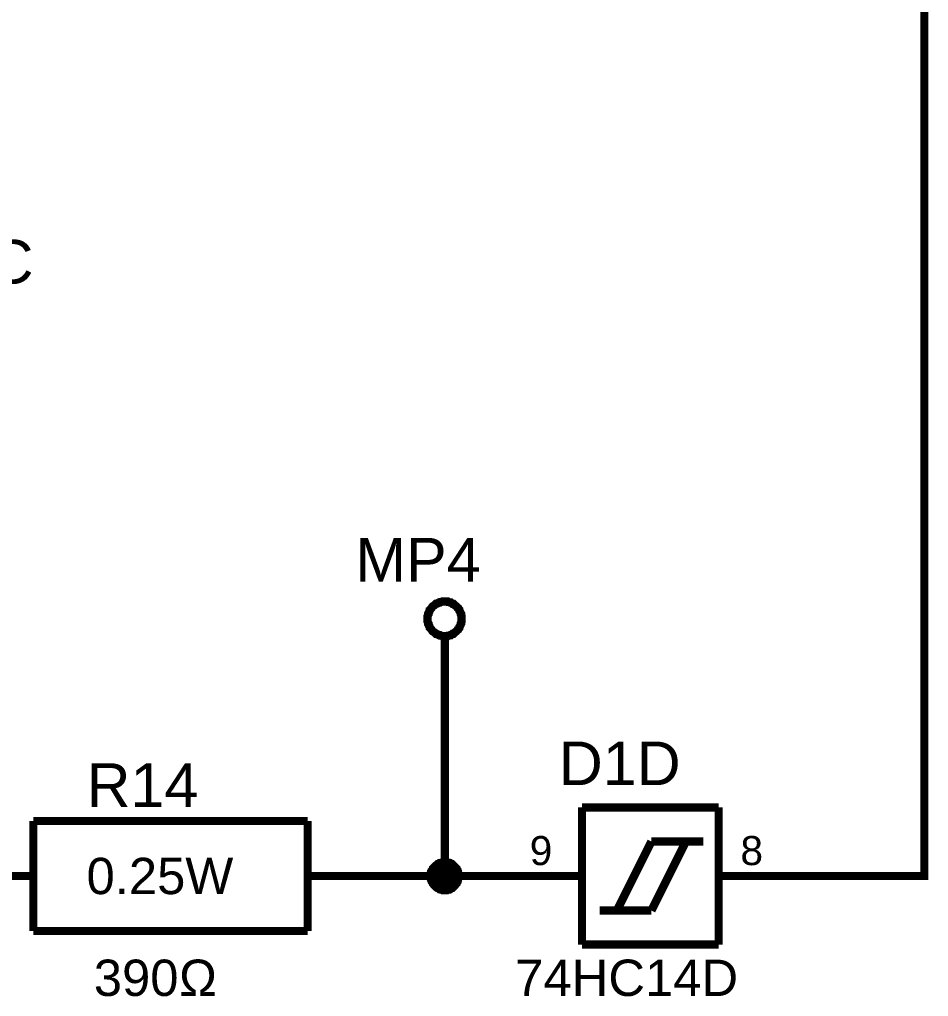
# Model space of a CAD drawing. Header units: millimetres. Extents: x -2024 to 917, y -725 to 13.
# Drawn here: x -1869.44 to -1836.31, y -673.56 to -637.95 of the extents above; entities that cross this region are included whole.
import ezdxf

# ---------------------------------------------------------------- set-up
doc = ezdxf.new("R2010")
doc.units = ezdxf.units.MM
doc.styles.get("Standard").update_dxf_attribs({"font": 'arial.ttf'})

msp = doc.modelspace()

# ---------------------------------------------------------------- linework, layer by layer
at = {"color": 7}
for points, const_width in [([(-1841.456, -669.167), (-1836.457, -669.167), (-1836.457, -569.168)], 0.3), ([(-1854.564, -659.795), (-1854.564, -659.762), (-1854.564, -659.728), (-1854.564, -659.695), (-1854.548, -659.662), (-1854.548, -659.629), (-1854.531, -659.613), (-1854.531, -659.579), (-1854.515, -659.546), (-1854.498, -659.53), (-1854.482, -659.497), (-1854.482, -659.463), (-1854.465, -659.447), (-1854.432, -659.414), (-1854.415, -659.397), (-1854.399, -659.364), (-1854.382, -659.348), (-1854.366, -659.331), (-1854.333, -659.314), (-1854.316, -659.298), (-1854.283, -659.265), (-1854.266, -659.248), (-1854.233, -659.248), (-1854.2, -659.232), (-1854.184, -659.215), (-1854.151, -659.199), (-1854.117, -659.199), (-1854.101, -659.182), (-1854.068, -659.182), (-1854.035, -659.165), (-1854.002, -659.165), (-1853.968, -659.165), (-1853.935, -659.165)], 0.3), ([(-1853.935, -659.165), (-1853.968, -659.165), (-1854.002, -659.165), (-1854.035, -659.165), (-1854.068, -659.182), (-1854.101, -659.182), (-1854.117, -659.199), (-1854.151, -659.199), (-1854.184, -659.215), (-1854.2, -659.232), (-1854.233, -659.248), (-1854.266, -659.248), (-1854.283, -659.265), (-1854.316, -659.298), (-1854.333, -659.314), (-1854.366, -659.331), (-1854.382, -659.348), (-1854.399, -659.364), (-1854.415, -659.397), (-1854.432, -659.414), (-1854.465, -659.447), (-1854.482, -659.463), (-1854.482, -659.497), (-1854.498, -659.53), (-1854.515, -659.546), (-1854.531, -659.579), (-1854.531, -659.613), (-1854.548, -659.629), (-1854.548, -659.662), (-1854.564, -659.695), (-1854.564, -659.728), (-1854.564, -659.762), (-1854.564, -659.795)], 0.3), ([(-1853.935, -659.165), (-1853.902, -659.165), (-1853.869, -659.165), (-1853.836, -659.165), (-1853.82, -659.182), (-1853.786, -659.182), (-1853.753, -659.199), (-1853.72, -659.199), (-1853.704, -659.215), (-1853.671, -659.232), (-1853.654, -659.248), (-1853.621, -659.248), (-1853.604, -659.265), (-1853.571, -659.298), (-1853.555, -659.314), (-1853.522, -659.331), (-1853.505, -659.348), (-1853.489, -659.364), (-1853.472, -659.397), (-1853.439, -659.414), (-1853.422, -659.447), (-1853.406, -659.463), (-1853.406, -659.497), (-1853.389, -659.53), (-1853.373, -659.546), (-1853.356, -659.579), (-1853.356, -659.613), (-1853.34, -659.629), (-1853.34, -659.662), (-1853.323, -659.695), (-1853.323, -659.728), (-1853.323, -659.762), (-1853.323, -659.795)], 0.3), ([(-1853.323, -659.795), (-1853.323, -659.762), (-1853.323, -659.728), (-1853.323, -659.695), (-1853.34, -659.662), (-1853.34, -659.629), (-1853.356, -659.613), (-1853.356, -659.579), (-1853.373, -659.546), (-1853.389, -659.53), (-1853.406, -659.497), (-1853.406, -659.463), (-1853.422, -659.447), (-1853.439, -659.414), (-1853.472, -659.397), (-1853.489, -659.364), (-1853.505, -659.348), (-1853.522, -659.331), (-1853.555, -659.314), (-1853.571, -659.298), (-1853.604, -659.265), (-1853.621, -659.248), (-1853.654, -659.248), (-1853.671, -659.232), (-1853.704, -659.215), (-1853.72, -659.199), (-1853.753, -659.199), (-1853.786, -659.182), (-1853.82, -659.182), (-1853.836, -659.165), (-1853.869, -659.165), (-1853.902, -659.165), (-1853.935, -659.165)], 0.3), ([(-1853.935, -660.424), (-1853.968, -660.424), (-1854.002, -660.424), (-1854.035, -660.424), (-1854.068, -660.407), (-1854.101, -660.407), (-1854.117, -660.391), (-1854.151, -660.391), (-1854.184, -660.374), (-1854.2, -660.358), (-1854.233, -660.341), (-1854.266, -660.341), (-1854.283, -660.325), (-1854.316, -660.291), (-1854.333, -660.275), (-1854.366, -660.258), (-1854.382, -660.242), (-1854.399, -660.225), (-1854.415, -660.192), (-1854.432, -660.176), (-1854.465, -660.142), (-1854.482, -660.126), (-1854.482, -660.093), (-1854.498, -660.06), (-1854.515, -660.043), (-1854.531, -660.01), (-1854.531, -659.977), (-1854.548, -659.96), (-1854.548, -659.927), (-1854.564, -659.894), (-1854.564, -659.861), (-1854.564, -659.828), (-1854.564, -659.795)], 0.3), ([(-1854.564, -659.795), (-1854.564, -659.795)], 0.3), ([(-1854.564, -659.795), (-1854.564, -659.828), (-1854.564, -659.861), (-1854.564, -659.894), (-1854.548, -659.927), (-1854.548, -659.96), (-1854.531, -659.977), (-1854.531, -660.01), (-1854.515, -660.043), (-1854.498, -660.06), (-1854.482, -660.093), (-1854.482, -660.126), (-1854.465, -660.142), (-1854.432, -660.176), (-1854.415, -660.192), (-1854.399, -660.225), (-1854.382, -660.242), (-1854.366, -660.258), (-1854.333, -660.275), (-1854.316, -660.291), (-1854.283, -660.325), (-1854.266, -660.341), (-1854.233, -660.341), (-1854.2, -660.358), (-1854.184, -660.374), (-1854.151, -660.391), (-1854.117, -660.391), (-1854.101, -660.407), (-1854.068, -660.407), (-1854.035, -660.424), (-1854.002, -660.424), (-1853.968, -660.424), (-1853.935, -660.424)], 0.3), ([(-1853.323, -659.795), (-1853.323, -659.828), (-1853.323, -659.861), (-1853.323, -659.894), (-1853.34, -659.927), (-1853.34, -659.96), (-1853.356, -659.977), (-1853.356, -660.01), (-1853.373, -660.043), (-1853.389, -660.06), (-1853.406, -660.093), (-1853.406, -660.126), (-1853.422, -660.142), (-1853.439, -660.176), (-1853.472, -660.192), (-1853.489, -660.225), (-1853.505, -660.242), (-1853.522, -660.258), (-1853.555, -660.275), (-1853.571, -660.291), (-1853.604, -660.325), (-1853.621, -660.341), (-1853.654, -660.341), (-1853.671, -660.358), (-1853.704, -660.374), (-1853.72, -660.391), (-1853.753, -660.391), (-1853.786, -660.407), (-1853.82, -660.407), (-1853.836, -660.424), (-1853.869, -660.424), (-1853.902, -660.424), (-1853.935, -660.424)], 0.3), ([(-1853.935, -660.424), (-1853.902, -660.424), (-1853.869, -660.424), (-1853.836, -660.424), (-1853.82, -660.407), (-1853.786, -660.407), (-1853.753, -660.391), (-1853.72, -660.391), (-1853.704, -660.374), (-1853.671, -660.358), (-1853.654, -660.341), (-1853.621, -660.341), (-1853.604, -660.325), (-1853.571, -660.291), (-1853.555, -660.275), (-1853.522, -660.258), (-1853.505, -660.242), (-1853.489, -660.225), (-1853.472, -660.192), (-1853.439, -660.176), (-1853.422, -660.142), (-1853.406, -660.126), (-1853.406, -660.093), (-1853.389, -660.06), (-1853.373, -660.043), (-1853.356, -660.01), (-1853.356, -659.977), (-1853.34, -659.96), (-1853.34, -659.927), (-1853.323, -659.894), (-1853.323, -659.861), (-1853.323, -659.828), (-1853.323, -659.795)], 0.3), ([(-1853.323, -659.795), (-1853.323, -659.795), (-1853.323, -659.795), (-1853.323, -659.795), (-1853.323, -659.795), (-1853.323, -659.795), (-1853.323, -659.795), (-1853.323, -659.795), (-1853.323, -659.795), (-1853.323, -659.795), (-1853.323, -659.795), (-1853.323, -659.795), (-1853.323, -659.795), (-1853.323, -659.795), (-1853.323, -659.795), (-1853.323, -659.795), (-1853.323, -659.795), (-1853.323, -659.795), (-1853.323, -659.795), (-1853.323, -659.795), (-1853.323, -659.795), (-1853.323, -659.795), (-1853.323, -659.795), (-1853.323, -659.795), (-1853.323, -659.795), (-1853.323, -659.795), (-1853.323, -659.795), (-1853.323, -659.795), (-1853.323, -659.795), (-1853.323, -659.795), (-1853.323, -659.795), (-1853.323, -659.795), (-1853.323, -659.795)], 0.3), ([(-1853.323, -659.795), (-1853.323, -659.795)], 0.3), ([(-1853.935, -660.424), (-1853.935, -661.666)], 0.3), ([(-1853.935, -661.666), (-1853.935, -669.167)], 0.3), ([(-1848.937, -666.667), (-1843.955, -666.667)], 0.3), ([(-1848.937, -671.667), (-1848.937, -666.667)], 0.3), ([(-1843.955, -666.667), (-1843.955, -671.667)], 0.3), ([(-1868.931, -667.163), (-1868.931, -671.171)], 0.3), ([(-1868.931, -667.163), (-1858.934, -667.163)], 0.3), ([(-1858.934, -667.163), (-1858.934, -671.171)], 0.3), ([(-1847.663, -670.425), (-1846.405, -667.909)], 0.3), ([(-1846.405, -667.909), (-1844.518, -667.909)], 0.3), ([(-1846.405, -670.425), (-1845.147, -667.909)], 0.3), ([(-1854.448, -669.167), (-1854.448, -669.134), (-1854.448, -669.117), (-1854.448, -669.084), (-1854.432, -669.068), (-1854.432, -669.035), (-1854.432, -669.018), (-1854.415, -669.001), (-1854.415, -668.968), (-1854.399, -668.952), (-1854.382, -668.935), (-1854.366, -668.902), (-1854.366, -668.885), (-1854.349, -668.869), (-1854.333, -668.852), (-1854.316, -668.836), (-1854.3, -668.819), (-1854.283, -668.803), (-1854.266, -668.786), (-1854.233, -668.77), (-1854.217, -668.753), (-1854.2, -668.736), (-1854.184, -668.736), (-1854.151, -668.72), (-1854.134, -668.703), (-1854.117, -668.703), (-1854.084, -668.687), (-1854.068, -668.687), (-1854.035, -668.687), (-1854.018, -668.67), (-1853.985, -668.67), (-1853.968, -668.67), (-1853.935, -668.67)], 0.3), ([(-1854.448, -669.167), (-1854.448, -669.134), (-1854.448, -669.117), (-1854.448, -669.084), (-1854.432, -669.068), (-1854.432, -669.035), (-1854.432, -669.018), (-1854.415, -669.001), (-1854.415, -668.968), (-1854.399, -668.952), (-1854.382, -668.935), (-1854.366, -668.902), (-1854.366, -668.885), (-1854.349, -668.869), (-1854.333, -668.852), (-1854.316, -668.836), (-1854.3, -668.819), (-1854.283, -668.803), (-1854.266, -668.786), (-1854.233, -668.77), (-1854.217, -668.753), (-1854.2, -668.736), (-1854.184, -668.736), (-1854.151, -668.72), (-1854.134, -668.703), (-1854.117, -668.703), (-1854.084, -668.687), (-1854.068, -668.687), (-1854.035, -668.687), (-1854.018, -668.67), (-1853.985, -668.67), (-1853.968, -668.67), (-1853.935, -668.67)], 0.3), ([(-1854.448, -669.167), (-1854.448, -669.134), (-1854.448, -669.117), (-1854.448, -669.084), (-1854.432, -669.068), (-1854.432, -669.035), (-1854.432, -669.018), (-1854.415, -669.001), (-1854.415, -668.968), (-1854.399, -668.952), (-1854.382, -668.935), (-1854.366, -668.902), (-1854.366, -668.885), (-1854.349, -668.869), (-1854.333, -668.852), (-1854.316, -668.836), (-1854.3, -668.819), (-1854.283, -668.803), (-1854.266, -668.786), (-1854.233, -668.77), (-1854.217, -668.753), (-1854.2, -668.736), (-1854.184, -668.736), (-1854.151, -668.72), (-1854.134, -668.703), (-1854.117, -668.703), (-1854.084, -668.687), (-1854.068, -668.687), (-1854.035, -668.687), (-1854.018, -668.67), (-1853.985, -668.67), (-1853.968, -668.67), (-1853.935, -668.67)], 0.3), ([(-1854.448, -669.167), (-1854.448, -669.134), (-1854.448, -669.117), (-1854.448, -669.084), (-1854.432, -669.068), (-1854.432, -669.035), (-1854.432, -669.018), (-1854.415, -669.001), (-1854.415, -668.968), (-1854.399, -668.952), (-1854.382, -668.935), (-1854.366, -668.902), (-1854.366, -668.885), (-1854.349, -668.869), (-1854.333, -668.852), (-1854.316, -668.836), (-1854.3, -668.819), (-1854.283, -668.803), (-1854.266, -668.786), (-1854.233, -668.77), (-1854.217, -668.753), (-1854.2, -668.736), (-1854.184, -668.736), (-1854.151, -668.72), (-1854.134, -668.703), (-1854.117, -668.703), (-1854.084, -668.687), (-1854.068, -668.687), (-1854.035, -668.687), (-1854.018, -668.67), (-1853.985, -668.67), (-1853.968, -668.67), (-1853.935, -668.67)], 0.3), ([(-1854.448, -669.167), (-1854.448, -669.134), (-1854.448, -669.117), (-1854.448, -669.084), (-1854.432, -669.068), (-1854.432, -669.035), (-1854.432, -669.018), (-1854.415, -669.001), (-1854.415, -668.968), (-1854.399, -668.952), (-1854.382, -668.935), (-1854.366, -668.902), (-1854.366, -668.885), (-1854.349, -668.869), (-1854.333, -668.852), (-1854.316, -668.836), (-1854.3, -668.819), (-1854.283, -668.803), (-1854.266, -668.786), (-1854.233, -668.77), (-1854.217, -668.753), (-1854.2, -668.736), (-1854.184, -668.736), (-1854.151, -668.72), (-1854.134, -668.703), (-1854.117, -668.703), (-1854.084, -668.687), (-1854.068, -668.687), (-1854.035, -668.687), (-1854.018, -668.67), (-1853.985, -668.67), (-1853.968, -668.67), (-1853.935, -668.67)], 0.0991), ([(-1854.448, -669.167), (-1854.448, -669.134), (-1854.448, -669.117), (-1854.448, -669.084), (-1854.432, -669.068), (-1854.432, -669.035), (-1854.432, -669.018), (-1854.415, -669.001), (-1854.415, -668.968), (-1854.399, -668.952), (-1854.382, -668.935), (-1854.366, -668.902), (-1854.366, -668.885), (-1854.349, -668.869), (-1854.333, -668.852), (-1854.316, -668.836), (-1854.3, -668.819), (-1854.283, -668.803), (-1854.266, -668.786), (-1854.233, -668.77), (-1854.217, -668.753), (-1854.2, -668.736), (-1854.184, -668.736), (-1854.151, -668.72), (-1854.134, -668.703), (-1854.117, -668.703), (-1854.084, -668.687), (-1854.068, -668.687), (-1854.035, -668.687), (-1854.018, -668.67), (-1853.985, -668.67), (-1853.968, -668.67), (-1853.935, -668.67)], 0.0991), ([(-1854.448, -669.167), (-1854.448, -669.134), (-1854.448, -669.117), (-1854.448, -669.084), (-1854.432, -669.068), (-1854.432, -669.035), (-1854.432, -669.018), (-1854.415, -669.001), (-1854.415, -668.968), (-1854.399, -668.952), (-1854.382, -668.935), (-1854.366, -668.902), (-1854.366, -668.885), (-1854.349, -668.869), (-1854.333, -668.852), (-1854.316, -668.836), (-1854.3, -668.819), (-1854.283, -668.803), (-1854.266, -668.786), (-1854.233, -668.77), (-1854.217, -668.753), (-1854.2, -668.736), (-1854.184, -668.736), (-1854.151, -668.72), (-1854.134, -668.703), (-1854.117, -668.703), (-1854.084, -668.687), (-1854.068, -668.687), (-1854.035, -668.687), (-1854.018, -668.67), (-1853.985, -668.67), (-1853.968, -668.67), (-1853.935, -668.67)], 0.0991), ([(-1854.448, -669.167), (-1854.448, -669.134), (-1854.448, -669.117), (-1854.448, -669.084), (-1854.432, -669.068), (-1854.432, -669.035), (-1854.432, -669.018), (-1854.415, -669.001), (-1854.415, -668.968), (-1854.399, -668.952), (-1854.382, -668.935), (-1854.366, -668.902), (-1854.366, -668.885), (-1854.349, -668.869), (-1854.333, -668.852), (-1854.316, -668.836), (-1854.3, -668.819), (-1854.283, -668.803), (-1854.266, -668.786), (-1854.233, -668.77), (-1854.217, -668.753), (-1854.2, -668.736), (-1854.184, -668.736), (-1854.151, -668.72), (-1854.134, -668.703), (-1854.117, -668.703), (-1854.084, -668.687), (-1854.068, -668.687), (-1854.035, -668.687), (-1854.018, -668.67), (-1853.985, -668.67), (-1853.968, -668.67), (-1853.935, -668.67)], 0.0991), ([(-1853.935, -668.67), (-1853.935, -668.67)], 0.3), ([(-1853.935, -668.67), (-1853.902, -668.67), (-1853.886, -668.67), (-1853.853, -668.67), (-1853.836, -668.687), (-1853.803, -668.687), (-1853.786, -668.687), (-1853.77, -668.703), (-1853.737, -668.703), (-1853.72, -668.72), (-1853.704, -668.736), (-1853.671, -668.736), (-1853.654, -668.753), (-1853.637, -668.77), (-1853.621, -668.786), (-1853.604, -668.803), (-1853.588, -668.819), (-1853.571, -668.836), (-1853.555, -668.852), (-1853.538, -668.869), (-1853.522, -668.885), (-1853.505, -668.902), (-1853.505, -668.935), (-1853.489, -668.952), (-1853.472, -668.968), (-1853.472, -669.001), (-1853.455, -669.018), (-1853.455, -669.035), (-1853.455, -669.068), (-1853.439, -669.084), (-1853.439, -669.117), (-1853.439, -669.134), (-1853.439, -669.167)], 0.3), ([(-1853.935, -668.67), (-1853.935, -668.67)], 0.3), ([(-1853.935, -668.67), (-1853.902, -668.67), (-1853.886, -668.67), (-1853.853, -668.67), (-1853.836, -668.687), (-1853.803, -668.687), (-1853.786, -668.687), (-1853.77, -668.703), (-1853.737, -668.703), (-1853.72, -668.72), (-1853.704, -668.736), (-1853.671, -668.736), (-1853.654, -668.753), (-1853.637, -668.77), (-1853.621, -668.786), (-1853.604, -668.803), (-1853.588, -668.819), (-1853.571, -668.836), (-1853.555, -668.852), (-1853.538, -668.869), (-1853.522, -668.885), (-1853.505, -668.902), (-1853.505, -668.935), (-1853.489, -668.952), (-1853.472, -668.968), (-1853.472, -669.001), (-1853.455, -669.018), (-1853.455, -669.035), (-1853.455, -669.068), (-1853.439, -669.084), (-1853.439, -669.117), (-1853.439, -669.134), (-1853.439, -669.167)], 0.3), ([(-1853.935, -668.67), (-1853.935, -668.67)], 0.3), ([(-1853.935, -668.67), (-1853.902, -668.67), (-1853.886, -668.67), (-1853.853, -668.67), (-1853.836, -668.687), (-1853.803, -668.687), (-1853.786, -668.687), (-1853.77, -668.703), (-1853.737, -668.703), (-1853.72, -668.72), (-1853.704, -668.736), (-1853.671, -668.736), (-1853.654, -668.753), (-1853.637, -668.77), (-1853.621, -668.786), (-1853.604, -668.803), (-1853.588, -668.819), (-1853.571, -668.836), (-1853.555, -668.852), (-1853.538, -668.869), (-1853.522, -668.885), (-1853.505, -668.902), (-1853.505, -668.935), (-1853.489, -668.952), (-1853.472, -668.968), (-1853.472, -669.001), (-1853.455, -669.018), (-1853.455, -669.035), (-1853.455, -669.068), (-1853.439, -669.084), (-1853.439, -669.117), (-1853.439, -669.134), (-1853.439, -669.167)], 0.3), ([(-1853.935, -668.67), (-1853.935, -668.67)], 0.3), ([(-1853.935, -668.67), (-1853.902, -668.67), (-1853.886, -668.67), (-1853.853, -668.67), (-1853.836, -668.687), (-1853.803, -668.687), (-1853.786, -668.687), (-1853.77, -668.703), (-1853.737, -668.703), (-1853.72, -668.72), (-1853.704, -668.736), (-1853.671, -668.736), (-1853.654, -668.753), (-1853.637, -668.77), (-1853.621, -668.786), (-1853.604, -668.803), (-1853.588, -668.819), (-1853.571, -668.836), (-1853.555, -668.852), (-1853.538, -668.869), (-1853.522, -668.885), (-1853.505, -668.902), (-1853.505, -668.935), (-1853.489, -668.952), (-1853.472, -668.968), (-1853.472, -669.001), (-1853.455, -669.018), (-1853.455, -669.035), (-1853.455, -669.068), (-1853.439, -669.084), (-1853.439, -669.117), (-1853.439, -669.134), (-1853.439, -669.167)], 0.3), ([(-1853.935, -668.67), (-1853.935, -668.67)], 0.0991), ([(-1853.935, -668.67), (-1853.902, -668.67), (-1853.886, -668.67), (-1853.853, -668.67), (-1853.836, -668.687), (-1853.803, -668.687), (-1853.786, -668.687), (-1853.77, -668.703), (-1853.737, -668.703), (-1853.72, -668.72), (-1853.704, -668.736), (-1853.671, -668.736), (-1853.654, -668.753), (-1853.637, -668.77), (-1853.621, -668.786), (-1853.604, -668.803), (-1853.588, -668.819), (-1853.571, -668.836), (-1853.555, -668.852), (-1853.538, -668.869), (-1853.522, -668.885), (-1853.505, -668.902), (-1853.505, -668.935), (-1853.489, -668.952), (-1853.472, -668.968), (-1853.472, -669.001), (-1853.455, -669.018), (-1853.455, -669.035), (-1853.455, -669.068), (-1853.439, -669.084), (-1853.439, -669.117), (-1853.439, -669.134), (-1853.439, -669.167)], 0.0991), ([(-1853.935, -668.67), (-1853.935, -668.67)], 0.0991), ([(-1853.935, -668.67), (-1853.902, -668.67), (-1853.886, -668.67), (-1853.853, -668.67), (-1853.836, -668.687), (-1853.803, -668.687), (-1853.786, -668.687), (-1853.77, -668.703), (-1853.737, -668.703), (-1853.72, -668.72), (-1853.704, -668.736), (-1853.671, -668.736), (-1853.654, -668.753), (-1853.637, -668.77), (-1853.621, -668.786), (-1853.604, -668.803), (-1853.588, -668.819), (-1853.571, -668.836), (-1853.555, -668.852), (-1853.538, -668.869), (-1853.522, -668.885), (-1853.505, -668.902), (-1853.505, -668.935), (-1853.489, -668.952), (-1853.472, -668.968), (-1853.472, -669.001), (-1853.455, -669.018), (-1853.455, -669.035), (-1853.455, -669.068), (-1853.439, -669.084), (-1853.439, -669.117), (-1853.439, -669.134), (-1853.439, -669.167)], 0.0991), ([(-1853.935, -668.67), (-1853.935, -668.67)], 0.0991), ([(-1853.935, -668.67), (-1853.902, -668.67), (-1853.886, -668.67), (-1853.853, -668.67), (-1853.836, -668.687), (-1853.803, -668.687), (-1853.786, -668.687), (-1853.77, -668.703), (-1853.737, -668.703), (-1853.72, -668.72), (-1853.704, -668.736), (-1853.671, -668.736), (-1853.654, -668.753), (-1853.637, -668.77), (-1853.621, -668.786), (-1853.604, -668.803), (-1853.588, -668.819), (-1853.571, -668.836), (-1853.555, -668.852), (-1853.538, -668.869), (-1853.522, -668.885), (-1853.505, -668.902), (-1853.505, -668.935), (-1853.489, -668.952), (-1853.472, -668.968), (-1853.472, -669.001), (-1853.455, -669.018), (-1853.455, -669.035), (-1853.455, -669.068), (-1853.439, -669.084), (-1853.439, -669.117), (-1853.439, -669.134), (-1853.439, -669.167)], 0.0991), ([(-1853.935, -668.67), (-1853.935, -668.67)], 0.0991), ([(-1853.935, -668.67), (-1853.902, -668.67), (-1853.886, -668.67), (-1853.853, -668.67), (-1853.836, -668.687), (-1853.803, -668.687), (-1853.786, -668.687), (-1853.77, -668.703), (-1853.737, -668.703), (-1853.72, -668.72), (-1853.704, -668.736), (-1853.671, -668.736), (-1853.654, -668.753), (-1853.637, -668.77), (-1853.621, -668.786), (-1853.604, -668.803), (-1853.588, -668.819), (-1853.571, -668.836), (-1853.555, -668.852), (-1853.538, -668.869), (-1853.522, -668.885), (-1853.505, -668.902), (-1853.505, -668.935), (-1853.489, -668.952), (-1853.472, -668.968), (-1853.472, -669.001), (-1853.455, -669.018), (-1853.455, -669.035), (-1853.455, -669.068), (-1853.439, -669.084), (-1853.439, -669.117), (-1853.439, -669.134), (-1853.439, -669.167)], 0.0991), ([(-1868.931, -669.167), (-1871.43, -669.167)], 0.3), ([(-1858.934, -669.167), (-1856.435, -669.167)], 0.3), ([(-1856.435, -669.167), (-1853.935, -669.167), (-1851.436, -669.167)], 0.3), ([(-1853.935, -669.68), (-1853.968, -669.68), (-1853.985, -669.68), (-1854.018, -669.68), (-1854.035, -669.664), (-1854.068, -669.664), (-1854.084, -669.664), (-1854.117, -669.647), (-1854.134, -669.647), (-1854.151, -669.631), (-1854.184, -669.614), (-1854.2, -669.598), (-1854.217, -669.598), (-1854.233, -669.581), (-1854.266, -669.564), (-1854.283, -669.548), (-1854.3, -669.531), (-1854.316, -669.515), (-1854.333, -669.498), (-1854.349, -669.465), (-1854.366, -669.448), (-1854.366, -669.432), (-1854.382, -669.415), (-1854.399, -669.382), (-1854.415, -669.366), (-1854.415, -669.349), (-1854.432, -669.316), (-1854.432, -669.299), (-1854.432, -669.266), (-1854.448, -669.25), (-1854.448, -669.217), (-1854.448, -669.2), (-1854.448, -669.167)], 0.3), ([(-1854.448, -669.167), (-1854.448, -669.167)], 0.3), ([(-1853.935, -669.68), (-1853.968, -669.68), (-1853.985, -669.68), (-1854.018, -669.68), (-1854.035, -669.664), (-1854.068, -669.664), (-1854.084, -669.664), (-1854.117, -669.647), (-1854.134, -669.647), (-1854.151, -669.631), (-1854.184, -669.614), (-1854.2, -669.598), (-1854.217, -669.598), (-1854.233, -669.581), (-1854.266, -669.564), (-1854.283, -669.548), (-1854.3, -669.531), (-1854.316, -669.515), (-1854.333, -669.498), (-1854.349, -669.465), (-1854.366, -669.448), (-1854.366, -669.432), (-1854.382, -669.415), (-1854.399, -669.382), (-1854.415, -669.366), (-1854.415, -669.349), (-1854.432, -669.316), (-1854.432, -669.299), (-1854.432, -669.266), (-1854.448, -669.25), (-1854.448, -669.217), (-1854.448, -669.2), (-1854.448, -669.167)], 0.3), ([(-1854.448, -669.167), (-1854.448, -669.167)], 0.3), ([(-1853.935, -669.68), (-1853.968, -669.68), (-1853.985, -669.68), (-1854.018, -669.68), (-1854.035, -669.664), (-1854.068, -669.664), (-1854.084, -669.664), (-1854.117, -669.647), (-1854.134, -669.647), (-1854.151, -669.631), (-1854.184, -669.614), (-1854.2, -669.598), (-1854.217, -669.598), (-1854.233, -669.581), (-1854.266, -669.564), (-1854.283, -669.548), (-1854.3, -669.531), (-1854.316, -669.515), (-1854.333, -669.498), (-1854.349, -669.465), (-1854.366, -669.448), (-1854.366, -669.432), (-1854.382, -669.415), (-1854.399, -669.382), (-1854.415, -669.366), (-1854.415, -669.349), (-1854.432, -669.316), (-1854.432, -669.299), (-1854.432, -669.266), (-1854.448, -669.25), (-1854.448, -669.217), (-1854.448, -669.2), (-1854.448, -669.167)], 0.3), ([(-1854.448, -669.167), (-1854.448, -669.167)], 0.3), ([(-1853.935, -669.68), (-1853.968, -669.68), (-1853.985, -669.68), (-1854.018, -669.68), (-1854.035, -669.664), (-1854.068, -669.664), (-1854.084, -669.664), (-1854.117, -669.647), (-1854.134, -669.647), (-1854.151, -669.631), (-1854.184, -669.614), (-1854.2, -669.598), (-1854.217, -669.598), (-1854.233, -669.581), (-1854.266, -669.564), (-1854.283, -669.548), (-1854.3, -669.531), (-1854.316, -669.515), (-1854.333, -669.498), (-1854.349, -669.465), (-1854.366, -669.448), (-1854.366, -669.432), (-1854.382, -669.415), (-1854.399, -669.382), (-1854.415, -669.366), (-1854.415, -669.349), (-1854.432, -669.316), (-1854.432, -669.299), (-1854.432, -669.266), (-1854.448, -669.25), (-1854.448, -669.217), (-1854.448, -669.2), (-1854.448, -669.167)], 0.3), ([(-1854.448, -669.167), (-1854.448, -669.167)], 0.3), ([(-1853.935, -669.68), (-1853.968, -669.68), (-1853.985, -669.68), (-1854.018, -669.68), (-1854.035, -669.664), (-1854.068, -669.664), (-1854.084, -669.664), (-1854.117, -669.647), (-1854.134, -669.647), (-1854.151, -669.631), (-1854.184, -669.614), (-1854.2, -669.598), (-1854.217, -669.598), (-1854.233, -669.581), (-1854.266, -669.564), (-1854.283, -669.548), (-1854.3, -669.531), (-1854.316, -669.515), (-1854.333, -669.498), (-1854.349, -669.465), (-1854.366, -669.448), (-1854.366, -669.432), (-1854.382, -669.415), (-1854.399, -669.382), (-1854.415, -669.366), (-1854.415, -669.349), (-1854.432, -669.316), (-1854.432, -669.299), (-1854.432, -669.266), (-1854.448, -669.25), (-1854.448, -669.217), (-1854.448, -669.2), (-1854.448, -669.167)], 0.0991), ([(-1854.448, -669.167), (-1854.448, -669.167)], 0.0991), ([(-1853.935, -669.68), (-1853.968, -669.68), (-1853.985, -669.68), (-1854.018, -669.68), (-1854.035, -669.664), (-1854.068, -669.664), (-1854.084, -669.664), (-1854.117, -669.647), (-1854.134, -669.647), (-1854.151, -669.631), (-1854.184, -669.614), (-1854.2, -669.598), (-1854.217, -669.598), (-1854.233, -669.581), (-1854.266, -669.564), (-1854.283, -669.548), (-1854.3, -669.531), (-1854.316, -669.515), (-1854.333, -669.498), (-1854.349, -669.465), (-1854.366, -669.448), (-1854.366, -669.432), (-1854.382, -669.415), (-1854.399, -669.382), (-1854.415, -669.366), (-1854.415, -669.349), (-1854.432, -669.316), (-1854.432, -669.299), (-1854.432, -669.266), (-1854.448, -669.25), (-1854.448, -669.217), (-1854.448, -669.2), (-1854.448, -669.167)], 0.0991), ([(-1854.448, -669.167), (-1854.448, -669.167)], 0.0991), ([(-1853.935, -669.68), (-1853.968, -669.68), (-1853.985, -669.68), (-1854.018, -669.68), (-1854.035, -669.664), (-1854.068, -669.664), (-1854.084, -669.664), (-1854.117, -669.647), (-1854.134, -669.647), (-1854.151, -669.631), (-1854.184, -669.614), (-1854.2, -669.598), (-1854.217, -669.598), (-1854.233, -669.581), (-1854.266, -669.564), (-1854.283, -669.548), (-1854.3, -669.531), (-1854.316, -669.515), (-1854.333, -669.498), (-1854.349, -669.465), (-1854.366, -669.448), (-1854.366, -669.432), (-1854.382, -669.415), (-1854.399, -669.382), (-1854.415, -669.366), (-1854.415, -669.349), (-1854.432, -669.316), (-1854.432, -669.299), (-1854.432, -669.266), (-1854.448, -669.25), (-1854.448, -669.217), (-1854.448, -669.2), (-1854.448, -669.167)], 0.0991), ([(-1854.448, -669.167), (-1854.448, -669.167)], 0.0991), ([(-1853.935, -669.68), (-1853.968, -669.68), (-1853.985, -669.68), (-1854.018, -669.68), (-1854.035, -669.664), (-1854.068, -669.664), (-1854.084, -669.664), (-1854.117, -669.647), (-1854.134, -669.647), (-1854.151, -669.631), (-1854.184, -669.614), (-1854.2, -669.598), (-1854.217, -669.598), (-1854.233, -669.581), (-1854.266, -669.564), (-1854.283, -669.548), (-1854.3, -669.531), (-1854.316, -669.515), (-1854.333, -669.498), (-1854.349, -669.465), (-1854.366, -669.448), (-1854.366, -669.432), (-1854.382, -669.415), (-1854.399, -669.382), (-1854.415, -669.366), (-1854.415, -669.349), (-1854.432, -669.316), (-1854.432, -669.299), (-1854.432, -669.266), (-1854.448, -669.25), (-1854.448, -669.217), (-1854.448, -669.2), (-1854.448, -669.167)], 0.0991), ([(-1854.448, -669.167), (-1854.448, -669.167)], 0.0991), ([(-1853.439, -669.167), (-1853.439, -669.2), (-1853.439, -669.217), (-1853.439, -669.25), (-1853.455, -669.266), (-1853.455, -669.299), (-1853.455, -669.316), (-1853.472, -669.349), (-1853.472, -669.366), (-1853.489, -669.382), (-1853.505, -669.415), (-1853.505, -669.432), (-1853.522, -669.448), (-1853.538, -669.465), (-1853.555, -669.498), (-1853.571, -669.515), (-1853.588, -669.531), (-1853.604, -669.548), (-1853.621, -669.564), (-1853.637, -669.581), (-1853.654, -669.598), (-1853.671, -669.598), (-1853.704, -669.614), (-1853.72, -669.631), (-1853.737, -669.647), (-1853.77, -669.647), (-1853.786, -669.664), (-1853.803, -669.664), (-1853.836, -669.664), (-1853.853, -669.68), (-1853.886, -669.68), (-1853.902, -669.68), (-1853.935, -669.68)], 0.3), ([(-1853.439, -669.167), (-1853.439, -669.2), (-1853.439, -669.217), (-1853.439, -669.25), (-1853.455, -669.266), (-1853.455, -669.299), (-1853.455, -669.316), (-1853.472, -669.349), (-1853.472, -669.366), (-1853.489, -669.382), (-1853.505, -669.415), (-1853.505, -669.432), (-1853.522, -669.448), (-1853.538, -669.465), (-1853.555, -669.498), (-1853.571, -669.515), (-1853.588, -669.531), (-1853.604, -669.548), (-1853.621, -669.564), (-1853.637, -669.581), (-1853.654, -669.598), (-1853.671, -669.598), (-1853.704, -669.614), (-1853.72, -669.631), (-1853.737, -669.647), (-1853.77, -669.647), (-1853.786, -669.664), (-1853.803, -669.664), (-1853.836, -669.664), (-1853.853, -669.68), (-1853.886, -669.68), (-1853.902, -669.68), (-1853.935, -669.68)], 0.3), ([(-1853.439, -669.167), (-1853.439, -669.2), (-1853.439, -669.217), (-1853.439, -669.25), (-1853.455, -669.266), (-1853.455, -669.299), (-1853.455, -669.316), (-1853.472, -669.349), (-1853.472, -669.366), (-1853.489, -669.382), (-1853.505, -669.415), (-1853.505, -669.432), (-1853.522, -669.448), (-1853.538, -669.465), (-1853.555, -669.498), (-1853.571, -669.515), (-1853.588, -669.531), (-1853.604, -669.548), (-1853.621, -669.564), (-1853.637, -669.581), (-1853.654, -669.598), (-1853.671, -669.598), (-1853.704, -669.614), (-1853.72, -669.631), (-1853.737, -669.647), (-1853.77, -669.647), (-1853.786, -669.664), (-1853.803, -669.664), (-1853.836, -669.664), (-1853.853, -669.68), (-1853.886, -669.68), (-1853.902, -669.68), (-1853.935, -669.68)], 0.3), ([(-1853.439, -669.167), (-1853.439, -669.2), (-1853.439, -669.217), (-1853.439, -669.25), (-1853.455, -669.266), (-1853.455, -669.299), (-1853.455, -669.316), (-1853.472, -669.349), (-1853.472, -669.366), (-1853.489, -669.382), (-1853.505, -669.415), (-1853.505, -669.432), (-1853.522, -669.448), (-1853.538, -669.465), (-1853.555, -669.498), (-1853.571, -669.515), (-1853.588, -669.531), (-1853.604, -669.548), (-1853.621, -669.564), (-1853.637, -669.581), (-1853.654, -669.598), (-1853.671, -669.598), (-1853.704, -669.614), (-1853.72, -669.631), (-1853.737, -669.647), (-1853.77, -669.647), (-1853.786, -669.664), (-1853.803, -669.664), (-1853.836, -669.664), (-1853.853, -669.68), (-1853.886, -669.68), (-1853.902, -669.68), (-1853.935, -669.68)], 0.3), ([(-1853.439, -669.167), (-1853.439, -669.2), (-1853.439, -669.217), (-1853.439, -669.25), (-1853.455, -669.266), (-1853.455, -669.299), (-1853.455, -669.316), (-1853.472, -669.349), (-1853.472, -669.366), (-1853.489, -669.382), (-1853.505, -669.415), (-1853.505, -669.432), (-1853.522, -669.448), (-1853.538, -669.465), (-1853.555, -669.498), (-1853.571, -669.515), (-1853.588, -669.531), (-1853.604, -669.548), (-1853.621, -669.564), (-1853.637, -669.581), (-1853.654, -669.598), (-1853.671, -669.598), (-1853.704, -669.614), (-1853.72, -669.631), (-1853.737, -669.647), (-1853.77, -669.647), (-1853.786, -669.664), (-1853.803, -669.664), (-1853.836, -669.664), (-1853.853, -669.68), (-1853.886, -669.68), (-1853.902, -669.68), (-1853.935, -669.68)], 0.0991), ([(-1853.439, -669.167), (-1853.439, -669.2), (-1853.439, -669.217), (-1853.439, -669.25), (-1853.455, -669.266), (-1853.455, -669.299), (-1853.455, -669.316), (-1853.472, -669.349), (-1853.472, -669.366), (-1853.489, -669.382), (-1853.505, -669.415), (-1853.505, -669.432), (-1853.522, -669.448), (-1853.538, -669.465), (-1853.555, -669.498), (-1853.571, -669.515), (-1853.588, -669.531), (-1853.604, -669.548), (-1853.621, -669.564), (-1853.637, -669.581), (-1853.654, -669.598), (-1853.671, -669.598), (-1853.704, -669.614), (-1853.72, -669.631), (-1853.737, -669.647), (-1853.77, -669.647), (-1853.786, -669.664), (-1853.803, -669.664), (-1853.836, -669.664), (-1853.853, -669.68), (-1853.886, -669.68), (-1853.902, -669.68), (-1853.935, -669.68)], 0.0991), ([(-1853.439, -669.167), (-1853.439, -669.2), (-1853.439, -669.217), (-1853.439, -669.25), (-1853.455, -669.266), (-1853.455, -669.299), (-1853.455, -669.316), (-1853.472, -669.349), (-1853.472, -669.366), (-1853.489, -669.382), (-1853.505, -669.415), (-1853.505, -669.432), (-1853.522, -669.448), (-1853.538, -669.465), (-1853.555, -669.498), (-1853.571, -669.515), (-1853.588, -669.531), (-1853.604, -669.548), (-1853.621, -669.564), (-1853.637, -669.581), (-1853.654, -669.598), (-1853.671, -669.598), (-1853.704, -669.614), (-1853.72, -669.631), (-1853.737, -669.647), (-1853.77, -669.647), (-1853.786, -669.664), (-1853.803, -669.664), (-1853.836, -669.664), (-1853.853, -669.68), (-1853.886, -669.68), (-1853.902, -669.68), (-1853.935, -669.68)], 0.0991), ([(-1853.439, -669.167), (-1853.439, -669.2), (-1853.439, -669.217), (-1853.439, -669.25), (-1853.455, -669.266), (-1853.455, -669.299), (-1853.455, -669.316), (-1853.472, -669.349), (-1853.472, -669.366), (-1853.489, -669.382), (-1853.505, -669.415), (-1853.505, -669.432), (-1853.522, -669.448), (-1853.538, -669.465), (-1853.555, -669.498), (-1853.571, -669.515), (-1853.588, -669.531), (-1853.604, -669.548), (-1853.621, -669.564), (-1853.637, -669.581), (-1853.654, -669.598), (-1853.671, -669.598), (-1853.704, -669.614), (-1853.72, -669.631), (-1853.737, -669.647), (-1853.77, -669.647), (-1853.786, -669.664), (-1853.803, -669.664), (-1853.836, -669.664), (-1853.853, -669.68), (-1853.886, -669.68), (-1853.902, -669.68), (-1853.935, -669.68)], 0.0991), ([(-1853.439, -669.167), (-1853.439, -669.167), (-1853.439, -669.167), (-1853.439, -669.167), (-1853.439, -669.167), (-1853.439, -669.167), (-1853.439, -669.167), (-1853.439, -669.167), (-1853.439, -669.167), (-1853.439, -669.167), (-1853.439, -669.167), (-1853.439, -669.167), (-1853.439, -669.167), (-1853.439, -669.167), (-1853.439, -669.167), (-1853.439, -669.167), (-1853.439, -669.167), (-1853.439, -669.167), (-1853.439, -669.167), (-1853.439, -669.167), (-1853.439, -669.167), (-1853.439, -669.167), (-1853.439, -669.167), (-1853.439, -669.167), (-1853.439, -669.167), (-1853.439, -669.167), (-1853.439, -669.167), (-1853.439, -669.167), (-1853.439, -669.167), (-1853.439, -669.167), (-1853.439, -669.167), (-1853.439, -669.167), (-1853.439, -669.167)], 0.3), ([(-1853.439, -669.167), (-1853.439, -669.167)], 0.3), ([(-1853.439, -669.167), (-1853.439, -669.167), (-1853.439, -669.167), (-1853.439, -669.167), (-1853.439, -669.167), (-1853.439, -669.167), (-1853.439, -669.167), (-1853.439, -669.167), (-1853.439, -669.167), (-1853.439, -669.167), (-1853.439, -669.167), (-1853.439, -669.167), (-1853.439, -669.167), (-1853.439, -669.167), (-1853.439, -669.167), (-1853.439, -669.167), (-1853.439, -669.167), (-1853.439, -669.167), (-1853.439, -669.167), (-1853.439, -669.167), (-1853.439, -669.167), (-1853.439, -669.167), (-1853.439, -669.167), (-1853.439, -669.167), (-1853.439, -669.167), (-1853.439, -669.167), (-1853.439, -669.167), (-1853.439, -669.167), (-1853.439, -669.167), (-1853.439, -669.167), (-1853.439, -669.167), (-1853.439, -669.167), (-1853.439, -669.167)], 0.3), ([(-1853.439, -669.167), (-1853.439, -669.167)], 0.3), ([(-1853.439, -669.167), (-1853.439, -669.167), (-1853.439, -669.167), (-1853.439, -669.167), (-1853.439, -669.167), (-1853.439, -669.167), (-1853.439, -669.167), (-1853.439, -669.167), (-1853.439, -669.167), (-1853.439, -669.167), (-1853.439, -669.167), (-1853.439, -669.167), (-1853.439, -669.167), (-1853.439, -669.167), (-1853.439, -669.167), (-1853.439, -669.167), (-1853.439, -669.167), (-1853.439, -669.167), (-1853.439, -669.167), (-1853.439, -669.167), (-1853.439, -669.167), (-1853.439, -669.167), (-1853.439, -669.167), (-1853.439, -669.167), (-1853.439, -669.167), (-1853.439, -669.167), (-1853.439, -669.167), (-1853.439, -669.167), (-1853.439, -669.167), (-1853.439, -669.167), (-1853.439, -669.167), (-1853.439, -669.167), (-1853.439, -669.167)], 0.3), ([(-1853.439, -669.167), (-1853.439, -669.167)], 0.3), ([(-1853.439, -669.167), (-1853.439, -669.167), (-1853.439, -669.167), (-1853.439, -669.167), (-1853.439, -669.167), (-1853.439, -669.167), (-1853.439, -669.167), (-1853.439, -669.167), (-1853.439, -669.167), (-1853.439, -669.167), (-1853.439, -669.167), (-1853.439, -669.167), (-1853.439, -669.167), (-1853.439, -669.167), (-1853.439, -669.167), (-1853.439, -669.167), (-1853.439, -669.167), (-1853.439, -669.167), (-1853.439, -669.167), (-1853.439, -669.167), (-1853.439, -669.167), (-1853.439, -669.167), (-1853.439, -669.167), (-1853.439, -669.167), (-1853.439, -669.167), (-1853.439, -669.167), (-1853.439, -669.167), (-1853.439, -669.167), (-1853.439, -669.167), (-1853.439, -669.167), (-1853.439, -669.167), (-1853.439, -669.167), (-1853.439, -669.167)], 0.3), ([(-1853.439, -669.167), (-1853.439, -669.167)], 0.3), ([(-1853.439, -669.167), (-1853.439, -669.167), (-1853.439, -669.167), (-1853.439, -669.167), (-1853.439, -669.167), (-1853.439, -669.167), (-1853.439, -669.167), (-1853.439, -669.167), (-1853.439, -669.167), (-1853.439, -669.167), (-1853.439, -669.167), (-1853.439, -669.167), (-1853.439, -669.167), (-1853.439, -669.167), (-1853.439, -669.167), (-1853.439, -669.167), (-1853.439, -669.167), (-1853.439, -669.167), (-1853.439, -669.167), (-1853.439, -669.167), (-1853.439, -669.167), (-1853.439, -669.167), (-1853.439, -669.167), (-1853.439, -669.167), (-1853.439, -669.167), (-1853.439, -669.167), (-1853.439, -669.167), (-1853.439, -669.167), (-1853.439, -669.167), (-1853.439, -669.167), (-1853.439, -669.167), (-1853.439, -669.167), (-1853.439, -669.167)], 0.0991), ([(-1853.439, -669.167), (-1853.439, -669.167)], 0.0991), ([(-1853.439, -669.167), (-1853.439, -669.167), (-1853.439, -669.167), (-1853.439, -669.167), (-1853.439, -669.167), (-1853.439, -669.167), (-1853.439, -669.167), (-1853.439, -669.167), (-1853.439, -669.167), (-1853.439, -669.167), (-1853.439, -669.167), (-1853.439, -669.167), (-1853.439, -669.167), (-1853.439, -669.167), (-1853.439, -669.167), (-1853.439, -669.167), (-1853.439, -669.167), (-1853.439, -669.167), (-1853.439, -669.167), (-1853.439, -669.167), (-1853.439, -669.167), (-1853.439, -669.167), (-1853.439, -669.167), (-1853.439, -669.167), (-1853.439, -669.167), (-1853.439, -669.167), (-1853.439, -669.167), (-1853.439, -669.167), (-1853.439, -669.167), (-1853.439, -669.167), (-1853.439, -669.167), (-1853.439, -669.167), (-1853.439, -669.167)], 0.0991), ([(-1853.439, -669.167), (-1853.439, -669.167)], 0.0991), ([(-1853.439, -669.167), (-1853.439, -669.167), (-1853.439, -669.167), (-1853.439, -669.167), (-1853.439, -669.167), (-1853.439, -669.167), (-1853.439, -669.167), (-1853.439, -669.167), (-1853.439, -669.167), (-1853.439, -669.167), (-1853.439, -669.167), (-1853.439, -669.167), (-1853.439, -669.167), (-1853.439, -669.167), (-1853.439, -669.167), (-1853.439, -669.167), (-1853.439, -669.167), (-1853.439, -669.167), (-1853.439, -669.167), (-1853.439, -669.167), (-1853.439, -669.167), (-1853.439, -669.167), (-1853.439, -669.167), (-1853.439, -669.167), (-1853.439, -669.167), (-1853.439, -669.167), (-1853.439, -669.167), (-1853.439, -669.167), (-1853.439, -669.167), (-1853.439, -669.167), (-1853.439, -669.167), (-1853.439, -669.167), (-1853.439, -669.167)], 0.0991), ([(-1853.439, -669.167), (-1853.439, -669.167)], 0.0991), ([(-1853.439, -669.167), (-1853.439, -669.167), (-1853.439, -669.167), (-1853.439, -669.167), (-1853.439, -669.167), (-1853.439, -669.167), (-1853.439, -669.167), (-1853.439, -669.167), (-1853.439, -669.167), (-1853.439, -669.167), (-1853.439, -669.167), (-1853.439, -669.167), (-1853.439, -669.167), (-1853.439, -669.167), (-1853.439, -669.167), (-1853.439, -669.167), (-1853.439, -669.167), (-1853.439, -669.167), (-1853.439, -669.167), (-1853.439, -669.167), (-1853.439, -669.167), (-1853.439, -669.167), (-1853.439, -669.167), (-1853.439, -669.167), (-1853.439, -669.167), (-1853.439, -669.167), (-1853.439, -669.167), (-1853.439, -669.167), (-1853.439, -669.167), (-1853.439, -669.167), (-1853.439, -669.167), (-1853.439, -669.167), (-1853.439, -669.167)], 0.0991), ([(-1853.439, -669.167), (-1853.439, -669.167)], 0.0991), ([(-1848.937, -669.167), (-1851.436, -669.167)], 0.3), ([(-1843.955, -669.167), (-1841.456, -669.167)], 0.3), ([(-1848.291, -670.425), (-1846.405, -670.425)], 0.3), ([(-1868.931, -671.171), (-1858.934, -671.171)], 0.3), ([(-1843.955, -671.667), (-1848.937, -671.667)], 0.3)]:
    msp.add_lwpolyline(points, dxfattribs=dict(at, const_width=const_width))
at = {"color": 7, "const_width": 0.508}
msp.add_lwpolyline([(-1854.209, -669.163, 1), (-1853.701, -669.163, 1)], format="xyb", close=True, dxfattribs=at)

# ---------------------------------------------------------------- texts
at = {"color": 7}
for s, height, p in [('VCC', 1.5897, (-1873.615, -647.574)), ('MP4', 1.5897, (-1857.196, -658.437)), ('D1D', 1.5897, (-1849.781, -665.855)), ('R14', 1.5897, (-1866.994, -666.65)), ('9', 1.06, (-1850.84, -668.77)), ('8', 1.06, (-1843.161, -668.77)), ('0.25W', 1.3247, (-1866.994, -669.829)), ('390Ω', 1.3247, (-1866.729, -673.539)), ('74HC14D', 1.3247, (-1851.37, -673.539))]:
    msp.add_text(s, height=height, dxfattribs=at).set_placement(p)

doc.saveas('drawing.dxf')
